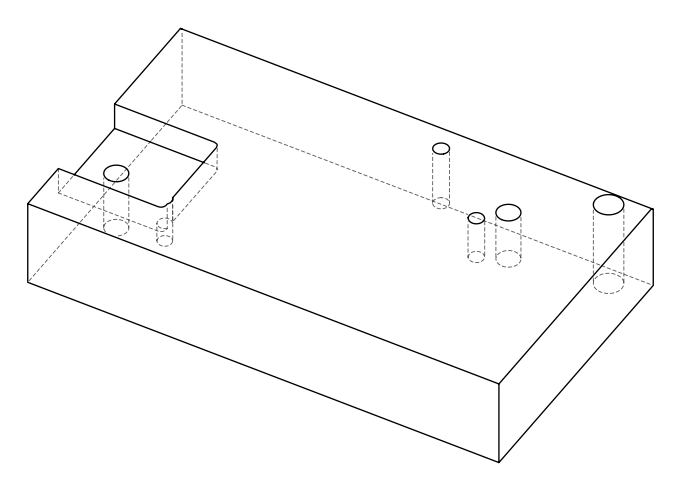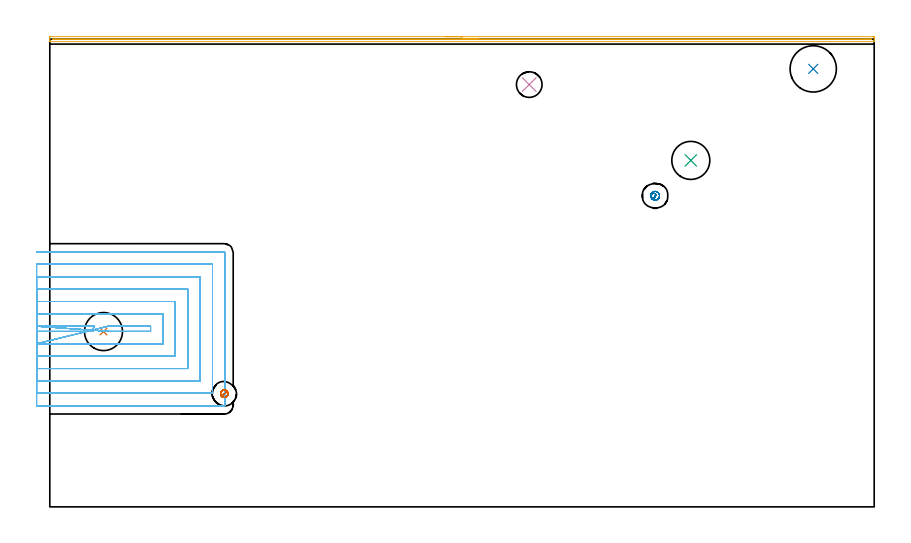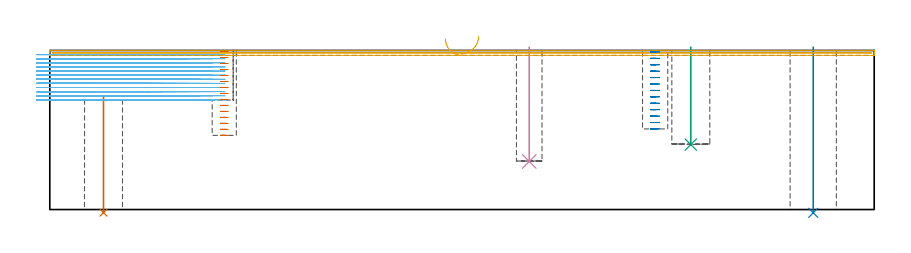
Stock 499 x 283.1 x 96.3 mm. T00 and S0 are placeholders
(PLAN: 8 operations, 5 tool changes, 67.3 min)
(1 INDEXABLE_INSERT_DRILL_THROUGH_HOLE_FROM_SOLID | STEP1HOLE | NXT0302_017 | 0.29 min | 39943 mm3)
(2 INDEXABLE_INSERT_DRILL_THROUGH_HOLE_FROM_SOLID_1 | STEP1HOLE_1 | NXT0302_027 | 0.4 min | 59227 mm3)
(3 INDEXABLE_INSERT_DRILL_BLIND_HOLE_FROM_SOLID | STEP1POCKET | NXT0302_017 | 0.24 min | 23535 mm3)
(4 INDEXABLE_INSERT_DRILL_BLIND_HOLE_FROM_SOLID_1 | STEP1POCKET_2 | NXT0302_002 | 0.28 min | 12606 mm3)
(5 AREA_MILL | FG_CHAMFER_SURFACE | UGT0205_001 | 8.12 min | 2245 mm3)
(6 MILL_OPEN_POCKET | POCKET_OPEN | NXT0201_010 | Follow Part, ap 2.5, ae 75% | 55.13 min | 329439 mm3)
(7 MILL_BLIND_HOLE_FROM_SOLID_MATERIAL | STEP1POCKET_1 | NXT0201_010 | Spiral | 1.47 min | 3976 mm3)
(8 MILL_BLIND_HOLE_FROM_SOLID_MATERIAL_1 | STEP1POCKET_3 | NXT0201_010 | Spiral | 1.38 min | 8712 mm3)
(TOOL NXT0302_017 | Index. Insert Drill 23mm [880-D2300L25-05] | D23 PA176 FL115 Z2)
(TOOL NXT0302_027 | Index. Insert Drill 28mm [880-D2800L32-05] | D28 PA176 FL140 Z2)
(TOOL NXT0302_002 | Index. Insert Drill 15.5mm [880-D1550L20-05] | D15.5 PA176 FL78 Z2)
(TOOL UGT0205_001 | Chamfer Mill 20 x 3 x 45 deg. | D20 FL50 Z2)
(TOOL NXT0201_010 | ENDMILL 10mm [2P460-1000-NA 1630] | D10 FL30 Z6)
(OP 1 INDEXABLE_INSERT_DRILL_THROUGH_HOLE_FROM_SOLID)
G17 G21 G94 G90
T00 M6
G54
G17 G0 G90 X32.5 Y106.1 S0 M3
G43 Z106.3 H1
G94 G81 G98 Z-1.902 F250. R68.4
G80
M5
M2
(OP 2 INDEXABLE_INSERT_DRILL_THROUGH_HOLE_FROM_SOLID_1)
G17 G21 G94 G90
T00 M6
G54
G17 G0 G90 X462.1 Y265.1 S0 M3
G43 Z106.3 H1
G94 G81 G98 Z-1.989 F250. R98.3
G80
M5
M2
(OP 3 INDEXABLE_INSERT_DRILL_BLIND_HOLE_FROM_SOLID)
G17 G21 G94 G90
T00 M6
G54
G17 G0 G90 X388. Y209.7 S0 M3
G43 Z106.3 H1
G94 G81 G98 Z39.3 F250. R98.3
G80
M5
M2
(OP 4 INDEXABLE_INSERT_DRILL_BLIND_HOLE_FROM_SOLID_1)
G17 G21 G94 G90
T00 M6
G54
G17 G0 G90 X290.2 Y255.6 S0 M3
G43 Z106.3 H1
G94 G81 G98 Z29.1 F250. R98.3
G80
M5
M2
(OP 5 AREA_MILL)
G17 G21 G94 G90
T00 M6
G54
G17 G0 G90 X239.5 Y284.6 S1061 M3
G43 Z106.3 H0
Z103.3
G94 G1 X239.538 Z102.428 F250.
X239.652 Z101.564
X239.841 Z100.712
X240.103 Z99.88
X240.437 Z99.074
X240.84 Z98.3
X241.309 Z97.564
X241.84 Z96.872
X242.429 Z96.229
X243.072 Z95.64
X243.764 Z95.108
X244.5 Z94.64
X245.274 Z94.237
X246.08 Z93.903
X246.912 Z93.641
X247.764 Z93.452
X248.628 Z93.338
X249.5 Z93.3
X498.378
X498.521 Y284.599 Z93.301
X498.998 Y284.591 Z93.305
X499. Y284.342 Z93.555
Y283.993 Z93.904
Y283.45 Z94.446
Y283.1 Z94.795
Y282.4 Z95.499
Y282.076 Z95.824
X498.993 Y281.661 Z96.231
X498.989 Y281.603 Z96.288
X498.825 Y281.6 Z96.3
X0.175
X0.011 Y281.603 Z96.288
X0.007 Y281.661 Z96.231
X0. Y282.076 Z95.823
Y282.4 Z95.499
Y283.1 Z94.795
Y284.342 Z93.555
X0.002 Y284.591 Z93.305
X0.479 Y284.6 Z93.3
X249.5
Y283.186 Z94.714
X496.677
X496.848 Y283.184 Z94.716
X496.962 Y283.18 Z94.72
X496.992 Y283.178 Z94.722
X496.994 Y283.174 Z94.726
X496.997 Y283.158 Z94.742
Y283.1 Z94.8
X496.994 Y283.05 Z94.85
X496.991 Y283.029 Z94.871
X496.933 Y283.021 Z94.879
X496.762 Y283.016 Z94.884
X496.676 Y283.015 Z94.885
X2.324 Y283.014 Z94.886
X2.152 Y283.016 Z94.884
X2.038 Y283.02 Z94.88
X2.008 Y283.022 Z94.878
X2.006 Y283.026 Z94.874
X2.003 Y283.042 Z94.858
Y283.1 Z94.8
X2.006 Y283.151 Z94.749
X2.009 Y283.171 Z94.729
X2.067 Y283.179 Z94.721
X2.238 Y283.184 Z94.716
X2.324 Y283.185 Z94.715
X249.5 Y283.186 Z94.714
X250.372 Z94.752
X251.237 Z94.866
X252.088 Z95.055
X252.92 Z95.317
X253.726 Z95.651
X254.5 Z96.054
X255.236 Z96.523
X255.928 Z97.054
X256.571 Z97.643
X257.16 Z98.286
X257.692 Z98.978
X258.16 Z99.714
X258.563 Z100.488
X258.897 Z101.294
X259.159 Z102.126
X259.348 Z102.978
X259.462 Z103.843
X259.5 Z104.714
G0 Z106.3
M5
M2
(OP 6 MILL_OPEN_POCKET)
G17 G21 G94 G90
T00 M6
G54
G17 G0 G90 X-8. Y106.2 S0 M3
G43 Z106.3 H1
Z93.808
G94 G1 X-5. F250.
X26.006 F500.
G2 X26.215 Y107.738 R6.505
G1 X26.413 Y108.374
X26.456 Y108.488
X26.604 Y108.829
X26.856 Y109.3
X-5.
X-8. F250.
X35.989 Y106.2 F500.
X38.989 F250.
X61. F500.
Y109.3
X38.151
X35.151 F250.
X-8. Y98.7 F500.
X-5. F250.
X68.5 F500.
Y116.8
X-5.
X-8. F250.
Y91.2
X-5.
X76. F500.
Y124.3
X-5.
X-8. F250.
Y83.7
X-5.
X83.5 F500.
Y131.8
X-5.
X-8. F250.
Y76.2
X-5.
X91. F500.
Y139.3
X-5.
X-8. F250.
Y68.7
X-5.
X98.5 F500.
Y146.8
X-5.
X-8. F250.
Y61.2
X-5.
X105.6 F500.
G3 X106. Y61.6 R0.4
G1 Y153.9
G3 X105.6 Y154.3 R0.4
G1 X-5.
X-8. F250.
G0 Y106.2 Z91.317
G1 X-5.
X26.006 F500.
G2 X26.215 Y107.738 R6.505
G1 X26.413 Y108.374
X26.456 Y108.488
X26.604 Y108.829
X26.856 Y109.3
X-5.
X-8. F250.
X35.989 Y106.2 F500.
X38.989 F250.
X61. F500.
Y109.3
X38.151
X35.151 F250.
X-8. Y98.7 F500.
X-5. F250.
X68.5 F500.
Y116.8
X-5.
X-8. F250.
Y91.2
X-5.
X76. F500.
Y124.3
X-5.
X-8. F250.
Y83.7
X-5.
X83.5 F500.
Y131.8
X-5.
X-8. F250.
Y76.2
X-5.
X91. F500.
Y139.3
X-5.
X-8. F250.
Y68.7
X-5.
X98.5 F500.
Y146.8
X-5.
X-8. F250.
Y61.2
X-5.
X105.6 F500.
G3 X106. Y61.6 R0.4
G1 Y153.9
G3 X105.6 Y154.3 R0.4
G1 X-5.
X-8. F250.
G0 Y106.2 Z88.825
G1 X-5.
X26.006 F500.
G2 X26.215 Y107.738 R6.505
G1 X26.413 Y108.374
X26.456 Y108.488
X26.604 Y108.829
X26.856 Y109.3
X-5.
X-8. F250.
X35.989 Y106.2 F500.
X38.989 F250.
X61. F500.
Y109.3
X38.151
X35.151 F250.
X-8. Y98.7 F500.
X-5. F250.
X68.5 F500.
Y116.8
X-5.
X-8. F250.
Y91.2
X-5.
X76. F500.
Y124.3
X-5.
X-8. F250.
Y83.7
X-5.
X83.5 F500.
Y131.8
X-5.
X-8. F250.
Y76.2
X-5.
X91. F500.
Y139.3
X-5.
X-8. F250.
Y68.7
X-5.
X98.5 F500.
Y146.8
X-5.
X-8. F250.
Y61.2
X-5.
X105.6 F500.
G3 X106. Y61.6 R0.4
G1 Y153.9
G3 X105.6 Y154.3 R0.4
G1 X-5.
X-8. F250.
G0 Y106.2 Z86.333
G1 X-5.
X26.006 F500.
G2 X26.215 Y107.738 R6.505
G1 X26.413 Y108.374
X26.456 Y108.488
X26.604 Y108.829
X26.856 Y109.3
X-5.
X-8. F250.
X35.989 Y106.2 F500.
X38.989 F250.
X61. F500.
Y109.3
X38.151
X35.151 F250.
X-8. Y98.7 F500.
X-5. F250.
X68.5 F500.
Y116.8
X-5.
X-8. F250.
Y91.2
X-5.
X76. F500.
Y124.3
X-5.
X-8. F250.
Y83.7
X-5.
X83.5 F500.
Y131.8
X-5.
X-8. F250.
Y76.2
X-5.
X91. F500.
Y139.3
X-5.
X-8. F250.
Y68.7
X-5.
X98.5 F500.
Y146.8
X-5.
X-8. F250.
Y61.2
X-5.
X105.6 F500.
G3 X106. Y61.6 R0.4
G1 Y153.9
G3 X105.6 Y154.3 R0.4
G1 X-5.
X-8. F250.
G0 Y106.2 Z83.842
G1 X-5.
X26.006 F500.
G2 X26.215 Y107.738 R6.505
G1 X26.413 Y108.374
X26.456 Y108.488
X26.604 Y108.829
X26.856 Y109.3
X-5.
X-8. F250.
X35.989 Y106.2 F500.
X38.989 F250.
X61. F500.
Y109.3
X38.151
X35.151 F250.
X-8. Y98.7 F500.
X-5. F250.
X68.5 F500.
Y116.8
X-5.
X-8. F250.
Y91.2
X-5.
X76. F500.
Y124.3
X-5.
X-8. F250.
Y83.7
X-5.
X83.5 F500.
Y131.8
X-5.
X-8. F250.
Y76.2
X-5.
X91. F500.
Y139.3
X-5.
X-8. F250.
Y68.7
X-5.
X98.5 F500.
Y146.8
X-5.
X-8. F250.
Y61.2
X-5.
X105.6 F500.
G3 X106. Y61.6 R0.4
G1 Y153.9
G3 X105.6 Y154.3 R0.4
G1 X-5.
X-8. F250.
G0 Y106.2 Z81.35
G1 X-5.
X26.006 F500.
G2 X26.215 Y107.738 R6.505
G1 X26.413 Y108.374
X26.456 Y108.488
X26.604 Y108.829
X26.856 Y109.3
X-5.
X-8. F250.
X35.989 Y106.2 F500.
X38.989 F250.
X61. F500.
Y109.3
X38.151
X35.151 F250.
X-8. Y98.7 F500.
X-5. F250.
X68.5 F500.
Y116.8
X-5.
X-8. F250.
Y91.2
X-5.
X76. F500.
Y124.3
X-5.
X-8. F250.
Y83.7
X-5.
X83.5 F500.
Y131.8
X-5.
X-8. F250.
Y76.2
X-5.
X91. F500.
Y139.3
X-5.
X-8. F250.
Y68.7
X-5.
X98.5 F500.
Y146.8
X-5.
X-8. F250.
Y61.2
X-5.
X105.6 F500.
G3 X106. Y61.6 R0.4
G1 Y153.9
G3 X105.6 Y154.3 R0.4
G1 X-5.
X-8. F250.
G0 Y106.2 Z78.858
G1 X-5.
X26.006 F500.
G2 X26.215 Y107.738 R6.506
G1 X26.413 Y108.374
X26.456 Y108.488
X26.604 Y108.829
X26.856 Y109.3
X-5.
X-8. F250.
X35.989 Y106.2 F500.
X38.989 F250.
X61. F500.
Y109.3
X38.151
X35.151 F250.
X-8. Y98.7 F500.
X-5. F250.
X68.5 F500.
Y116.8
X-5.
X-8. F250.
Y91.2
X-5.
X76. F500.
Y124.3
X-5.
X-8. F250.
Y83.7
X-5.
X83.5 F500.
Y131.8
X-5.
X-8. F250.
Y76.2
X-5.
X91. F500.
Y139.3
X-5.
X-8. F250.
Y68.7
X-5.
X98.5 F500.
Y146.8
X-5.
X-8. F250.
Y61.2
X-5.
X105.6 F500.
G3 X106. Y61.6 R0.4
G1 Y153.9
G3 X105.6 Y154.3 R0.4
G1 X-5.
X-8. F250.
G0 Y106.2 Z76.367
G1 X-5.
X26.006 F500.
G2 X26.215 Y107.738 R6.506
G1 X26.413 Y108.374
X26.456 Y108.488
X26.604 Y108.829
X26.856 Y109.3
X-5.
X-8. F250.
X35.989 Y106.2 F500.
X38.989 F250.
X61. F500.
Y109.3
X38.151
X35.151 F250.
X-8. Y98.7 F500.
X-5. F250.
X68.5 F500.
Y116.8
X-5.
X-8. F250.
Y91.2
X-5.
X76. F500.
Y124.3
X-5.
X-8. F250.
Y83.7
X-5.
X83.5 F500.
Y131.8
X-5.
X-8. F250.
Y76.2
X-5.
X91. F500.
Y139.3
X-5.
X-8. F250.
Y68.7
X-5.
X98.5 F500.
Y146.8
X-5.
X-8. F250.
Y61.2
X-5.
X105.6 F500.
G3 X106. Y61.6 R0.4
G1 Y153.9
G3 X105.6 Y154.3 R0.4
G1 X-5.
X-8. F250.
G0 Y106.2 Z73.875
G1 X-5.
X26.006 F500.
G2 X26.215 Y107.738 R6.505
G1 X26.413 Y108.374
X26.456 Y108.488
X26.604 Y108.829
X26.856 Y109.3
X-5.
X-8. F250.
X35.989 Y106.2 F500.
X38.989 F250.
X61. F500.
Y109.3
X38.151
X35.151 F250.
X-8. Y98.7 F500.
X-5. F250.
X68.5 F500.
Y116.8
X-5.
X-8. F250.
Y91.2
X-5.
X76. F500.
Y124.3
X-5.
X-8. F250.
Y83.7
X-5.
X83.5 F500.
Y131.8
X-5.
X-8. F250.
Y76.2
X-5.
X91. F500.
Y139.3
X-5.
X-8. F250.
Y68.7
X-5.
X98.5 F500.
Y146.8
X-5.
X-8. F250.
Y61.2
X-5.
X105.6 F500.
G3 X106. Y61.6 R0.4
G1 Y153.9
G3 X105.6 Y154.3 R0.4
G1 X-5.
X-8. F250.
G0 Y106.2 Z71.383
G1 X-5.
X26.006 F500.
G2 X26.215 Y107.738 R6.505
G1 X26.413 Y108.374
X26.456 Y108.488
X26.604 Y108.829
X26.856 Y109.3
X-5.
X-8. F250.
X35.989 Y106.2 F500.
X38.989 F250.
X61. F500.
Y109.3
X38.151
X35.151 F250.
X-8. Y98.7 F500.
X-5. F250.
X68.5 F500.
Y116.8
X-5.
X-8. F250.
Y91.2
X-5.
X76. F500.
Y124.3
X-5.
X-8. F250.
Y83.7
X-5.
X83.5 F500.
Y131.8
X-5.
X-8. F250.
Y76.2
X-5.
X91. F500.
Y139.3
X-5.
X-8. F250.
Y68.7
X-5.
X98.5 F500.
Y146.8
X-5.
X-8. F250.
Y61.2
X-5.
X105.6 F500.
G3 X106. Y61.6 R0.4
G1 Y153.9
G3 X105.6 Y154.3 R0.4
G1 X-5.
X-8. F250.
G0 Y106.2 Z68.892
G1 X-5.
X26.006 F500.
G2 X26.215 Y107.738 R6.505
G1 X26.413 Y108.374
X26.456 Y108.488
X26.604 Y108.829
X26.856 Y109.3
X-5.
X-8. F250.
X35.989 Y106.2 F500.
X38.989 F250.
X61. F500.
Y109.3
X38.151
X35.151 F250.
X-8. Y98.7 F500.
X-5. F250.
X68.5 F500.
Y116.8
X-5.
X-8. F250.
Y91.2
X-5.
X76. F500.
Y124.3
X-5.
X-8. F250.
Y83.7
X-5.
X83.5 F500.
Y131.8
X-5.
X-8. F250.
Y76.2
X-5.
X91. F500.
Y139.3
X-5.
X-8. F250.
Y68.7
X-5.
X98.5 F500.
Y146.8
X-5.
X-8. F250.
Y61.2
X-5.
X105.6 F500.
G3 X106. Y61.6 R0.4
G1 Y153.9
G3 X105.6 Y154.3 R0.4
G1 X-5.
X-8. F250.
G0 Y106.2 Z66.4
G1 X-5.
X26.006 F500.
G2 X26.215 Y107.738 R6.505
G1 X26.413 Y108.374
X26.456 Y108.488
X26.604 Y108.829
X26.856 Y109.3
X-5.
X-8. F250.
X35.989 Y106.2 F500.
X38.989 F250.
X61. F500.
Y109.3
X38.151
X35.151 F250.
X-8. Y98.7 F500.
X-5. F250.
X68.5 F500.
Y116.8
X-5.
X-8. F250.
Y91.2
X-5.
X76. F500.
Y124.3
X-5.
X-8. F250.
Y83.7
X-5.
X83.5 F500.
Y131.8
X-5.
X-8. F250.
Y76.2
X-5.
X91. F500.
Y139.3
X-5.
X-8. F250.
Y68.7
X-5.
X98.5 F500.
Y146.8
X-5.
X-8. F250.
Y61.2
X-5.
X105.6 F500.
G3 X106. Y61.6 R0.4
G1 Y153.9
G3 X105.6 Y154.3 R0.4
G1 X-5.
X-8. F250.
G0 Z106.3
M5
M2
(OP 7 MILL_BLIND_HOLE_FROM_SOLID_MATERIAL)
G17 G21 G94 G90
T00 M6
G54
G17 G0 G90 X105.6 Y68.5 S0 M3
G43 Z106.3 H1
Z95.673
G94 G3 X105.858 Y70.542 R1.037 F250.
X103.372 Y69.072 R2.042
X105.028 Y66.272 R2.3
X103.372 Y69.072 R-2.3
X104.2 Y67.672 R1.15
X105.6 Y68.5 R1.15
G0 Z92.047
G3 X105.858 Y70.542 R1.037
X103.372 Y69.072 R2.042
X105.028 Y66.272 R2.3
X103.372 Y69.072 R-2.3
X104.2 Y67.672 R1.15
X105.6 Y68.5 R1.15
G0 Z88.42
G3 X105.858 Y70.542 R1.037
X103.372 Y69.072 R2.042
X105.028 Y66.272 R2.3
X103.372 Y69.072 R-2.3
X104.2 Y67.672 R1.15
X105.6 Y68.5 R1.15
G0 Z84.793
G3 X105.858 Y70.542 R1.037
X103.372 Y69.072 R2.042
X105.028 Y66.272 R2.3
X103.372 Y69.072 R-2.3
X104.2 Y67.672 R1.15
X105.6 Y68.5 R1.15
G0 Z81.167
G3 X105.858 Y70.542 R1.037
X103.372 Y69.072 R2.042
X105.028 Y66.272 R2.3
X103.372 Y69.072 R-2.3
X104.2 Y67.672 R1.15
X105.6 Y68.5 R1.15
G0 Z77.54
G3 X105.858 Y70.542 R1.037
X103.372 Y69.072 R2.042
X105.028 Y66.272 R2.3
X103.372 Y69.072 R-2.3
X104.2 Y67.672 R1.15
X105.6 Y68.5 R1.15
G0 Z73.913
G3 X105.858 Y70.542 R1.037
X103.372 Y69.072 R2.042
X105.028 Y66.272 R2.3
X103.372 Y69.072 R-2.3
X104.2 Y67.672 R1.15
X105.6 Y68.5 R1.15
G0 Z70.287
G3 X105.858 Y70.542 R1.037
X103.372 Y69.072 R2.042
X105.028 Y66.272 R2.3
X103.372 Y69.072 R-2.3
X104.2 Y67.672 R1.15
X105.6 Y68.5 R1.15
G0 Z66.66
G3 X105.858 Y70.542 R1.037
X103.372 Y69.072 R2.042
X105.028 Y66.272 R2.3
X103.372 Y69.072 R-2.3
X104.2 Y67.672 R1.15
X105.6 Y68.5 R1.15
G0 Z63.033
G3 X105.858 Y70.542 R1.037
X103.372 Y69.072 R2.042
X105.028 Y66.272 R2.3
X103.372 Y69.072 R-2.3
X104.2 Y67.672 R1.15
X105.6 Y68.5 R1.15
G0 Z59.407
G3 X105.858 Y70.542 R1.037
X103.372 Y69.072 R2.042
X105.028 Y66.272 R2.3
X103.372 Y69.072 R-2.3
X104.2 Y67.672 R1.15
X105.6 Y68.5 R1.15
G0 Z55.78
G3 X105.858 Y70.542 R1.037
X103.372 Y69.072 R2.042
X105.028 Y66.272 R2.3
X103.372 Y69.072 R-2.3
X104.2 Y67.672 R1.15
X105.6 Y68.5 R1.15
G0 Z52.153
G3 X105.858 Y70.542 R1.037
X103.372 Y69.072 R2.042
X105.028 Y66.272 R2.3
X103.372 Y69.072 R-2.3
X104.2 Y67.672 R1.15
X105.6 Y68.5 R1.15
G0 Z48.527
G3 X105.858 Y70.542 R1.037
X103.372 Y69.072 R2.042
X105.028 Y66.272 R2.3
X103.372 Y69.072 R-2.3
X104.2 Y67.672 R1.15
X105.6 Y68.5 R1.15
G0 Z44.9
G3 X105.858 Y70.542 R1.037
X103.372 Y69.072 R2.042
X105.028 Y66.272 R2.3
X103.372 Y69.072 R-2.3
X104.2 Y67.672 R1.15
X105.6 Y68.5 R1.15
G0 Z106.3
M5
M2
(OP 8 MILL_BLIND_HOLE_FROM_SOLID_MATERIAL_1)
G17 G21 G94 G90
T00 M6
G54
G17 G0 G90 X366.4 Y188.3 S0 M3
G43 Z106.3 H1
Z95.415
G94 G3 X366.85 Y188.795 R0.452 F250.
X366.275 Y189.619 R1.02
X364.445 Y189.449 R1.79
X363.797 Y187.803 R1.655
X366.897 Y185.697 R2.65
X363.797 Y187.803 R-2.65
X365.347 Y186.75 R1.325
X366.4 Y188.3 R1.325
G0 Z91.531
G3 X366.85 Y188.795 R0.452
X366.275 Y189.619 R1.02
X364.445 Y189.449 R1.79
X363.797 Y187.803 R1.655
X366.897 Y185.697 R2.65
X363.797 Y187.803 R-2.65
X365.347 Y186.75 R1.325
X366.4 Y188.3 R1.325
G0 Z87.646
G3 X366.85 Y188.795 R0.452
X366.275 Y189.619 R1.02
X364.445 Y189.449 R1.79
X363.797 Y187.803 R1.655
X366.897 Y185.697 R2.65
X363.797 Y187.803 R-2.65
X365.347 Y186.75 R1.325
X366.4 Y188.3 R1.325
G0 Z83.762
G3 X366.85 Y188.795 R0.452
X366.275 Y189.619 R1.02
X364.445 Y189.449 R1.79
X363.797 Y187.803 R1.655
X366.897 Y185.697 R2.65
X363.797 Y187.803 R-2.65
X365.347 Y186.75 R1.325
X366.4 Y188.3 R1.325
G0 Z79.877
G3 X366.85 Y188.795 R0.452
X366.275 Y189.619 R1.02
X364.445 Y189.449 R1.79
X363.797 Y187.803 R1.655
X366.897 Y185.697 R2.65
X363.797 Y187.803 R-2.65
X365.347 Y186.75 R1.325
X366.4 Y188.3 R1.325
G0 Z75.992
G3 X366.85 Y188.795 R0.452
X366.275 Y189.619 R1.02
X364.445 Y189.449 R1.79
X363.797 Y187.803 R1.655
X366.897 Y185.697 R2.65
X363.797 Y187.803 R-2.65
X365.347 Y186.75 R1.325
X366.4 Y188.3 R1.325
G0 Z72.108
G3 X366.85 Y188.795 R0.452
X366.275 Y189.619 R1.02
X364.445 Y189.449 R1.79
X363.797 Y187.803 R1.655
X366.897 Y185.697 R2.65
X363.797 Y187.803 R-2.65
X365.347 Y186.75 R1.325
X366.4 Y188.3 R1.325
G0 Z68.223
G3 X366.85 Y188.795 R0.452
X366.275 Y189.619 R1.02
X364.445 Y189.449 R1.79
X363.797 Y187.803 R1.655
X366.897 Y185.697 R2.65
X363.797 Y187.803 R-2.65
X365.347 Y186.75 R1.325
X366.4 Y188.3 R1.325
G0 Z64.338
G3 X366.85 Y188.795 R0.452
X366.275 Y189.619 R1.02
X364.445 Y189.449 R1.79
X363.797 Y187.803 R1.655
X366.897 Y185.697 R2.65
X363.797 Y187.803 R-2.65
X365.347 Y186.75 R1.325
X366.4 Y188.3 R1.325
G0 Z60.454
G3 X366.85 Y188.795 R0.452
X366.275 Y189.619 R1.02
X364.445 Y189.449 R1.79
X363.797 Y187.803 R1.655
X366.897 Y185.697 R2.65
X363.797 Y187.803 R-2.65
X365.347 Y186.75 R1.325
X366.4 Y188.3 R1.325
G0 Z56.569
G3 X366.85 Y188.795 R0.452
X366.275 Y189.619 R1.02
X364.445 Y189.449 R1.79
X363.797 Y187.803 R1.655
X366.897 Y185.697 R2.65
X363.797 Y187.803 R-2.65
X365.347 Y186.75 R1.325
X366.4 Y188.3 R1.325
G0 Z52.685
G3 X366.85 Y188.795 R0.452
X366.275 Y189.619 R1.02
X364.445 Y189.449 R1.79
X363.797 Y187.803 R1.655
X366.897 Y185.697 R2.65
X363.797 Y187.803 R-2.65
X365.347 Y186.75 R1.325
X366.4 Y188.3 R1.325
G0 Z48.8
G3 X366.85 Y188.795 R0.452
X366.275 Y189.619 R1.02
X364.445 Y189.449 R1.79
X363.797 Y187.803 R1.655
X366.897 Y185.697 R2.65
X363.797 Y187.803 R-2.65
X365.347 Y186.75 R1.325
X366.4 Y188.3 R1.325
G0 Z106.3
M5
M2
